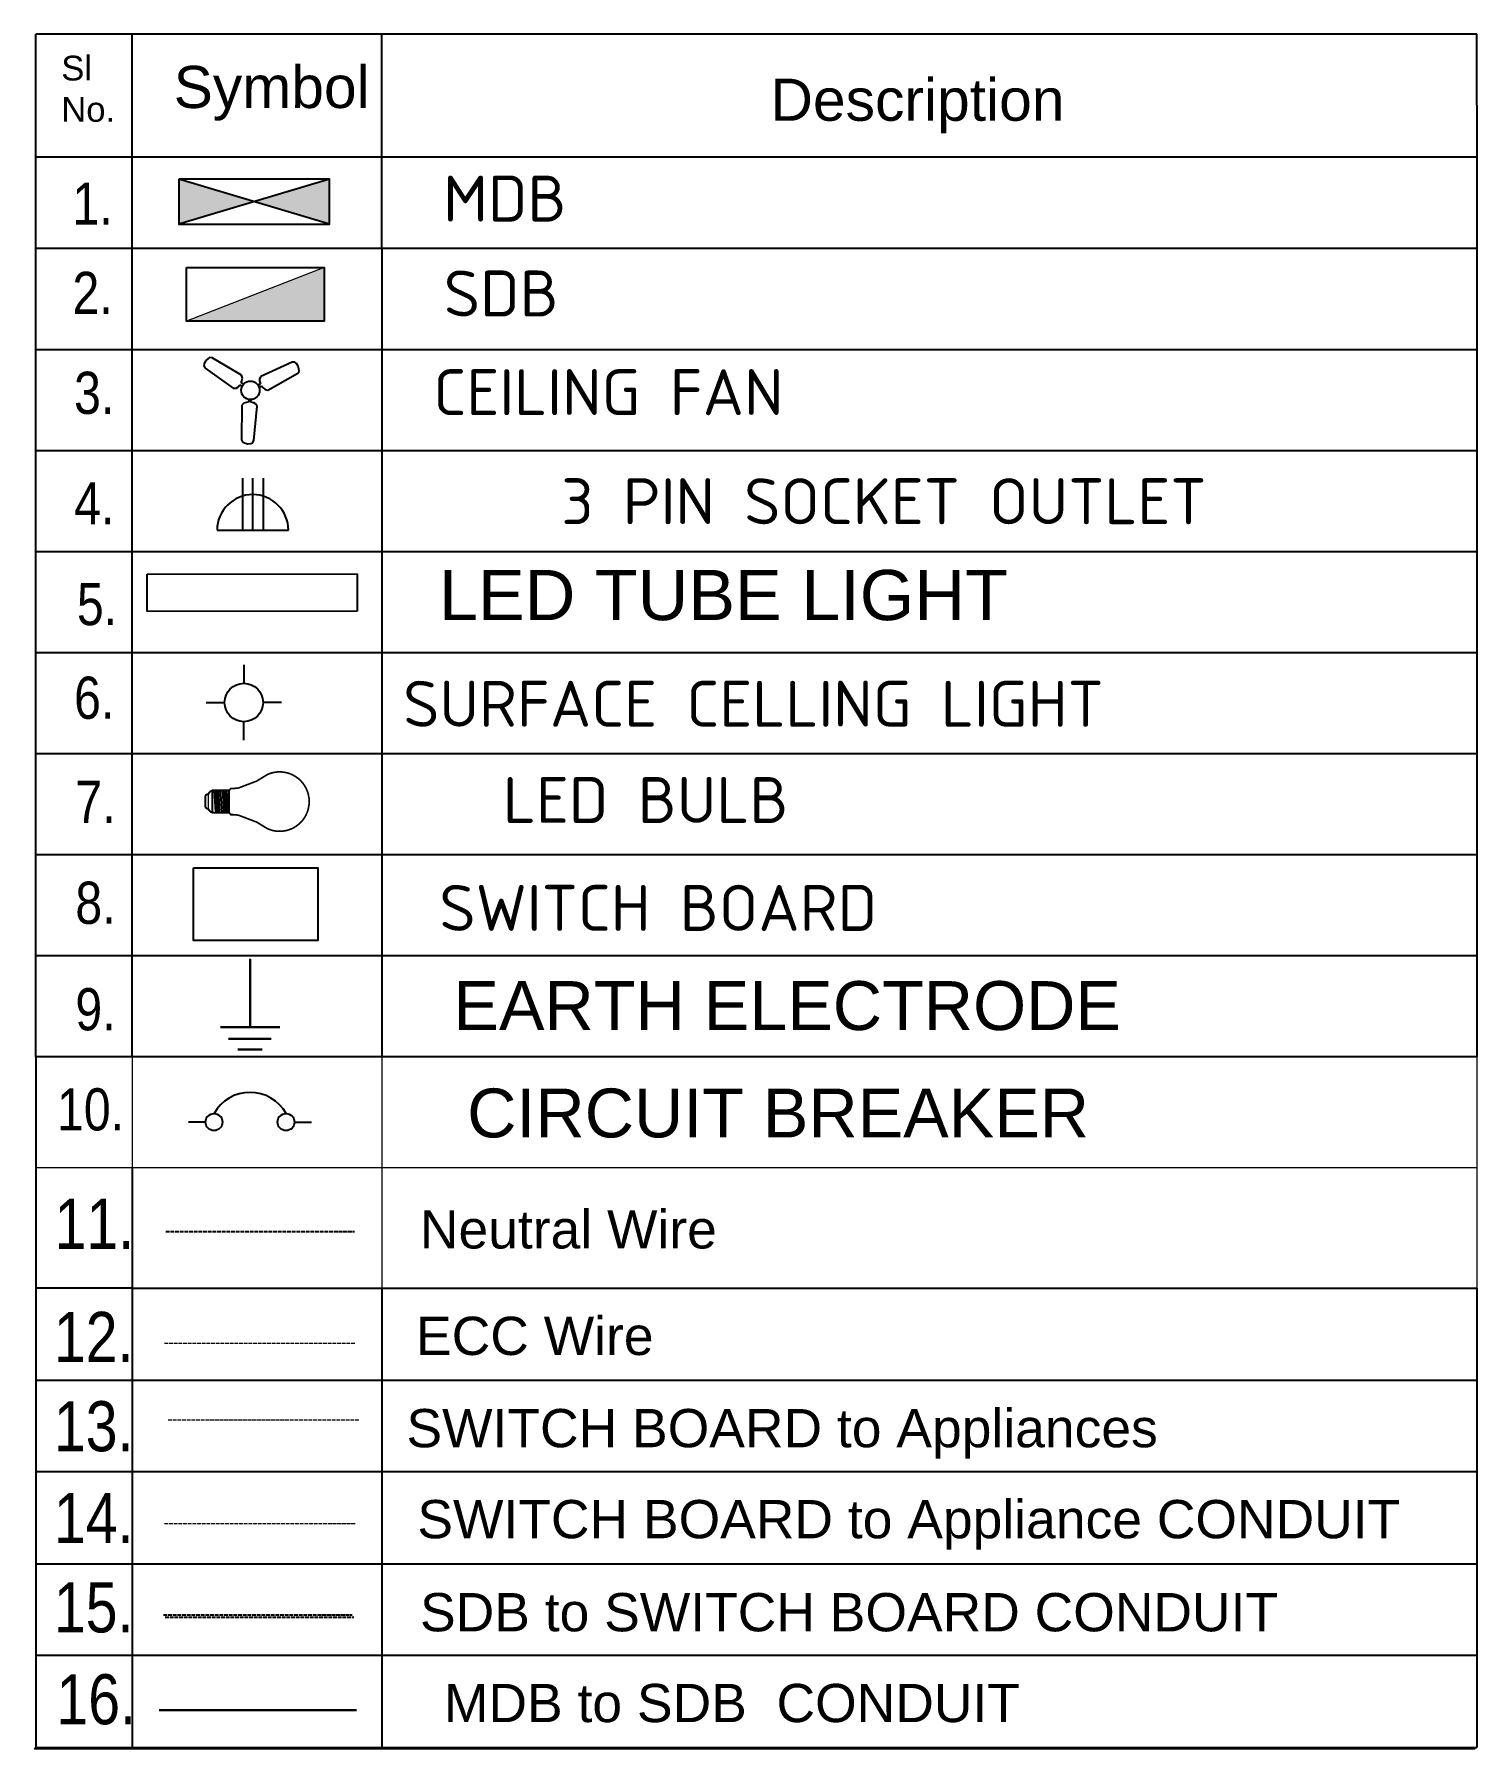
# Model space of a CAD drawing. Header units: inches. Extents: x -20263 to 10253, y -4567 to 3195.
# Drawn here: x -20263 to -15630, y -4567 to 937 of the extents above; entities that cross this region are included whole.
import ezdxf

# ---------------------------------------------------------------- set-up
doc = ezdxf.new("R2010")
doc.units = ezdxf.units.IN
doc.header["$MEASUREMENT"] = 0
doc.linetypes.add('ACAD_ISO02W100', pattern=[15, 12, -3])
doc.layers.add('Door', color=42, linetype='Continuous')
doc.layers.add('Electrical Installation', color=50, linetype='Continuous')
for name, color, linetype, lineweight in [("ele legend-8'", 53, 'Continuous', 25), ('WALL_SEC_', 170, 'Continuous', 25), ('walll', 7, 'Continuous', 30)]:
    doc.layers.add(name, color=color, linetype=linetype, lineweight=lineweight)
doc.styles.add('Ami', font='arial.ttf')
doc.styles.add('NARROW', font='swissc.ttf', dxfattribs={"height": 6})
doc.styles.get("Standard").update_dxf_attribs({"font": 'arial.ttf'})

# ---------------------------------------------------------------- blocks, each defined once
blk = doc.blocks.new('3 pin')
at = {"layer": 'WALL_SEC_', "color": 3, "lineweight": 25}
for p, q in [((10035.5, 6358.5), (10035.5, 6351.5)), ((10045.69, 6353.52), (10035.5, 6353.52)), ((10035.5, 6351.5), (10035.5, 6344.5)), ((10035.5, 6351.5), (10045.69, 6351.5)), ((10045.69, 6349.48), (10035.5, 6349.48))]:
    blk.add_line(p, q, dxfattribs=at)
blk.add_arc((10035.5, 6351.5), 7, 270, 90, dxfattribs=at)
blk = doc.blocks.new('6')
at = {"color": 7}
for p, q in [((3268, -2243), (3260, -2275)), ((3260, -2275), (3351, -2687)), ((3285, -2228), (3268, -2243)), ((3322, -2211), (3285, -2228)), ((3359, -2211), (3322, -2211)), ((3387, -2215), (3359, -2211)), ((3407, -2236), (3387, -2215)), ((3533, -2638), (3407, -2236)), ((3351, -2687), (3378, -2709)), ((3378, -2709), (3403, -2714)), ((3403, -2714), (3440, -2709)), ((3440, -2709), (3450, -2742)), ((3468, -2701), (3489, -2690)), ((3477, -2735), (3468, -2701)), ((3489, -2690), (3518, -2669)), ((3518, -2669), (3533, -2638)), ((3291, -2913), (3005, -3223)), ((3325, -2910), (3291, -2913)), ((3357, -2925), (3325, -2910)), ((3378, -2938), (3357, -2925)), ((3403, -2913), (3378, -2938)), ((3399, -2958), (3423, -2933)), ((3594, -2888), (3628, -2897)), ((3635, -2869), (3601, -2861)), ((3628, -2897), (3627, -2922)), ((3627, -2922), (3631, -2958)), ((3649, -2835), (3635, -2869)), ((3666, -2816), (3649, -2835)), ((3699, -2804), (3666, -2816)), ((4101, -2931), (3699, -2804)), ((4124, -2954), (4101, -2931)), ((3113, -3331), (3424, -3046)), ((3422, -2988), (3399, -2958)), ((3429, -3011), (3422, -2988)), ((3424, -3046), (3429, -3011)), ((3631, -2958), (3650, -2985)), ((3650, -2985), (4061, -3078)), ((4061, -3078), (4089, -3071)), ((4089, -3071), (4107, -3048)), ((4107, -3048), (4125, -3016)), ((4129, -2976), (4124, -2954)), ((4125, -3016), (4129, -2976)), ((3005, -3223), (2997, -3251)), ((2997, -3251), (3008, -3278)), ((3008, -3278), (3026, -3309)), ((3026, -3309), (3059, -3333)), ((3059, -3333), (3081, -3340)), ((3081, -3340), (3113, -3331))]:
    blk.add_line(p, q, dxfattribs=at)
blk.add_circle((3491, -2846), 113, dxfattribs=at)
blk = doc.blocks.new('LED')
for p, q in [((-11.6, -7.7), (11.7, -7.7)), ((-11.6, -11), (11.7, -9.6)), ((-11.6, -13.3), (11.7, -11.8)), ((-11.5, -15.5), (11.8, -14.1)), ((-11.3, -17.8), (11.9, -16.3)), ((-12.1, -25.6), (11.9, -25.6)), ((-11.2, -20), (12.1, -18.6)), ((-11.2, -22.2), (12.1, -20.8)), ((-11.2, -24.5), (12.1, -23.1))]:
    blk.add_line(p, q)
at = {"lineweight": 9}
blk.add_line((7.8, -3.1), (-7.8, -3.1), dxfattribs=at)
for points, const_width in [([(5.3, 0), (5.4, 0), (5.7, 0), (6.1, -0.1), (6.6, -0.3), (7, -0.6), (7.2, -0.9), (7.4, -1.2), (7.5, -1.5), (7.7, -2), (7.7, -2.5), (7.8, -3.1), (7.7, -2.5), (7.7, -2), (7.5, -1.5), (7.4, -1.2), (7.2, -0.9), (7, -0.6), (6.6, -0.3), (6.1, -0.1), (5.7, 0), (5.4, 0), (5.3, 0), (-5.3, 0), (-5.4, 0), (-5.5, 0), (-5.8, 0), (-6.1, -0.1), (-6.4, -0.2), (-6.7, -0.5), (-7, -0.7), (-7.3, -1.1), (-7.6, -1.7), (-7.7, -2.3), (-7.8, -3.1), (-7.8, -3.1), (-7.9, -3.2), (-8.1, -3.2), (-8.3, -3.3), (-8.9, -3.6), (-9.6, -4.1), (-10.3, -4.7), (-11, -5.4), (-11.2, -5.9), (-11.4, -6.4), (-11.6, -7), (-11.6, -7.7), (-12.2, -7.7), (-12.1, -26)], 2), ([(-5.3, 0), (-5.4, 0), (-5.5, 0), (-5.8, 0), (-6.1, -0.1), (-6.4, -0.2), (-6.7, -0.5), (-7, -0.7), (-7.3, -1.1), (-7.6, -1.7), (-7.7, -2.3), (-7.8, -3.1)], 1), ([(11.9, -26.1), (11.9, -7.7), (11.7, -7.7), (11.6, -7), (11.4, -6.4), (11.2, -5.9), (11, -5.4), (10.3, -4.7), (9.6, -4.1), (8.9, -3.6), (8.3, -3.3), (7.9, -3.2), (7.8, -3.1), (7.8, -3.1)], 2), ([(-0.1, -111.1), (-0.2, -111.1), (-1, -111.1), (-1.8, -111.1), (-2.6, -111.1), (-3.4, -111), (-4.2, -110.9), (-5, -110.8), (-5.8, -110.6), (-6.6, -110.5), (-7.4, -110.3), (-8.1, -110.1), (-8.9, -109.9), (-9.6, -109.7), (-10.4, -109.5), (-11.1, -109.2), (-11.8, -108.9), (-12.5, -108.7), (-13.2, -108.3), (-13.9, -108), (-14.6, -107.7), (-15.3, -107.3), (-16, -106.9), (-16.6, -106.6), (-17.3, -106.2), (-17.9, -105.7), (-18.5, -105.3), (-19.2, -104.8), (-19.8, -104.4), (-20.4, -103.9), (-20.9, -103.4), (-21.5, -102.9), (-22.1, -102.4), (-22.6, -101.9), (-23.1, -101.3), (-23.7, -100.8), (-24.2, -100.2), (-24.6, -99.6), (-25.1, -99), (-25.6, -98.4), (-26, -97.8), (-26.5, -97.2), (-26.9, -96.5), (-27.3, -95.9), (-27.7, -95.2), (-28.1, -94.6), (-28.4, -93.9), (-28.8, -93.2), (-29.1, -92.5), (-29.4, -91.8), (-29.7, -91.1), (-30, -90.4), (-30.2, -89.6), (-30.5, -88.9), (-30.7, -88.1), (-30.9, -87.4), (-31.1, -86.6), (-31.2, -85.9), (-31.4, -85.1), (-31.5, -84.3), (-31.6, -83.5), (-31.7, -82.7), (-31.8, -81.9), (-31.8, -81.1), (-31.9, -80.3), (-31.9, -79.5), (-31.9, -78.2), (-31.8, -77), (-31.7, -75.8), (-31.5, -74.6), (-31.3, -73.4), (-31.1, -72.2), (-30.8, -71.1), (-30.4, -69.9), (-30, -68.8), (-29.6, -67.7), (-29.2, -66.6), (-22.1, -55), (-14.6, -35.3), (-14.1, -29.7), (-14.1, -27.1), (-12.1, -25.6)], 1.8), ([(-0.1, -111.1), (0, -111.1), (0.8, -111.1), (1.6, -111.1), (2.5, -111.1), (3.3, -111), (4, -110.9), (4.8, -110.8), (5.6, -110.6), (6.4, -110.5), (7.2, -110.3), (7.9, -110.1), (8.7, -109.9), (9.4, -109.7), (10.2, -109.5), (10.9, -109.2), (11.6, -108.9), (12.3, -108.7), (13, -108.3), (13.7, -108), (14.4, -107.7), (15.1, -107.3), (15.8, -106.9), (16.4, -106.6), (17.1, -106.2), (17.7, -105.7), (18.3, -105.3), (19, -104.8), (19.6, -104.4), (20.2, -103.9), (20.7, -103.4), (21.3, -102.9), (21.9, -102.4), (22.4, -101.9), (22.9, -101.3), (23.5, -100.8), (24, -100.2), (24.5, -99.6), (24.9, -99), (25.4, -98.4), (25.8, -97.8), (26.3, -97.2), (26.7, -96.5), (27.1, -95.9), (27.5, -95.2), (27.9, -94.6), (28.2, -93.9), (28.6, -93.2), (28.9, -92.5), (29.2, -91.8), (29.5, -91.1), (29.8, -90.4), (30, -89.6), (30.3, -88.9), (30.5, -88.1), (30.7, -87.4), (30.9, -86.6), (31, -85.9), (31.2, -85.1), (31.3, -84.3), (31.4, -83.5), (31.5, -82.7), (31.6, -81.9), (31.6, -81.1), (31.7, -80.3), (31.7, -79.5), (31.7, -78.2), (31.6, -77), (31.5, -75.8), (31.3, -74.6), (31.1, -73.4), (30.9, -72.2), (30.6, -71.1), (30.2, -69.9), (29.9, -68.8), (29.4, -67.7), (29, -66.6), (21.9, -55), (14.4, -35.3), (13.9, -29.7), (13.9, -27.1), (11.9, -25.6)], 1.8)]:
    blk.add_lwpolyline(points, dxfattribs=dict(const_width=const_width))
at = {"color": 7, "lineweight": 20}
blk.add_open_spline([(-9.8, -25.6), (-9.8, -25.6), (9.4, -25.6), (9.4, -25.6)], degree=3, dxfattribs=at)

msp = doc.modelspace()

# ---------------------------------------------------------------- hatches: boundary and pattern name
at = {"layer": 'WALL_SEC_', "lineweight": 25}
h = msp.add_hatch(color=7, dxfattribs=at)
h.dxf.hatch_style = 1
h.paths.add_polyline_path([(-19314.983, 327.581), (-19314.983, 471.482), (-19556.814, 399.531)])
h.paths.add_polyline_path([(-19556.814, 399.531), (-19798.646, 471.482), (-19798.646, 327.581)])
at = {"layer": 'walll', "linetype": 'ACAD_ISO02W100', "lineweight": 20}
h = msp.add_hatch(color=7, dxfattribs=at)
h.dxf.hatch_style = 1
h.paths.add_polyline_path([(-19332.125, 16.318), (-19332.125, 187.82), (-19774.072, 16.318)])

# ---------------------------------------------------------------- linework, layer by layer
at = {"color": 7, "lineweight": 20}
msp.add_line((-19332.125, 187.82), (-19774.072, 16.318), dxfattribs=at)
at = {"color": 30, "true_color": 0xf8991e}
for p, q in [((-19589.63, -1087.502), (-19589.63, -1146.493)), ((-19710.27, -1208.142), (-19651.279, -1208.142)), ((-19468.99, -1208.142), (-19527.981, -1208.142)), ((-19589.63, -1328.781), (-19589.63, -1269.79))]:
    msp.add_line(p, q, dxfattribs=at)
at = {"color": 143, "lineweight": 18, "true_color": 0x7aafdf}
for p, q in [((-19947.895, -2346.028), (-19947.895, -2701.184)), ((-19146.571, -2346.028), (-19146.571, -3088.197)), ((-15630.118, -2346.028), (-15630.118, -3088.197)), ((-20257.349, -2701.184), (-15630.118, -2701.184))]:
    msp.add_line(p, q, dxfattribs=at)
at = {"color": 242, "lineweight": -3, "true_color": 0xcd2027}
for p, q in [((-19712.703, -2554.889), (-19767.122, -2554.889)), ((-19427.004, -2554.889), (-19372.585, -2554.889))]:
    msp.add_line(p, q, dxfattribs=at)
at = {"color": 143, "lineweight": -3, "true_color": 0x7aafdf}
for p, q in [((-19947.895, -2701.184), (-19947.895, -3088.197)), ((-19947.895, -3088.197), (-15630.118, -3088.197))]:
    msp.add_line(p, q, dxfattribs=at)
at = {"color": 7, "lineweight": -3}
msp.add_lwpolyline([(-19774.072, 187.82), (-19332.125, 187.82), (-19332.125, 16.318), (-19774.072, 16.318)], close=True, dxfattribs=at)
at = {"color": 116, "true_color": 0x136734}
msp.add_lwpolyline([(-19751.545, -1739.045), (-19351.536, -1739.045), (-19351.536, -1971.572), (-19751.545, -1971.572)], close=True, dxfattribs=at)
at = {"color": 30, "true_color": 0xf8991e}
msp.add_circle((-19589.63, -1208.142), 61.649, dxfattribs=at)
at = {"color": 242, "lineweight": -3, "true_color": 0xcd2027}
for centre in [(-19685.494, -2554.889), (-19454.214, -2554.889)]:
    msp.add_circle(centre, 27.209, dxfattribs=at)
msp.add_arc((-19569.854, -2591.888), 132.27, 29.040801, 150.959199, dxfattribs=at)
at = {"layer": 'Door', "color": 143, "lineweight": 25, "true_color": 0x7aafdf}
for p, q in [((-20257.349, -2346.028), (-20257.349, -3088.197)), ((-20257.349, -3088.197), (-20257.349, -4562.52)), ((-19947.895, -3088.197), (-20257.349, -3088.197)), ((-19947.895, -3088.197), (-19947.895, -4562.52)), ((-19146.571, -3088.197), (-19146.571, -4562.52)), ((-15630.118, -3088.197), (-15630.118, -4562.52)), ((-20257.349, -3382.999), (-15630.118, -3382.999)), ((-15630.118, -3382.999), (-15630.118, -3677.879)), ((-15630.118, -3677.879), (-20257.349, -3677.879)), ((-20257.349, -3972.759), (-15630.118, -3972.759)), ((-15630.118, -3972.759), (-15630.118, -4267.64)), ((-15630.118, -4267.64), (-20257.349, -4267.64)), ((-20257.349, -4562.52), (-15630.118, -4562.52))]:
    msp.add_line(p, q, dxfattribs=at)
at = {"layer": "ele legend-8'", "color": 143, "lineweight": 25, "true_color": 0x7aafdf}
for p, q in [((-15630.118, 936.974), (-20257.349, 936.974)), ((-20257.349, 543.8), (-20257.349, 936.974)), ((-19947.895, 543.8), (-19947.895, 936.974)), ((-19146.571, 543.8), (-19146.571, 936.974)), ((-15630.118, 709.615), (-15630.118, 936.974)), ((-20257.349, 248.92), (-20257.349, 543.8)), ((-20257.349, 543.8), (-15630.118, 543.8)), ((-19947.895, 248.92), (-19947.895, 543.8)), ((-19146.571, 248.92), (-19146.571, 543.8))]:
    msp.add_line(p, q, dxfattribs=at)
at = {"layer": "ele legend-8'", "color": 143, "ltscale": 10, "true_color": 0x7aafdf}
for p, q in [((-15630.118, 709.615), (-15630.118, -2346.028)), ((-20257.349, -2346.028), (-20257.349, 248.92)), ((-15630.118, 248.92), (-20257.349, 248.92)), ((-19947.895, -2346.028), (-19947.895, 248.92)), ((-19146.571, 248.92), (-19146.571, -2346.028)), ((-15630.118, -75.449), (-20257.349, -75.449)), ((-15630.118, -399.817), (-20257.349, -399.817)), ((-15630.118, -399.817), (-20257.349, -399.817)), ((-15630.118, -724.186), (-20257.349, -724.186)), ((-15630.118, -1048.554), (-20257.349, -1048.554)), ((-15630.118, -1372.923), (-20257.349, -1372.923)), ((-15630.118, -1697.291), (-20257.349, -1697.291)), ((-15630.118, -2021.66), (-20257.349, -2021.66)), ((-15630.118, -2346.028), (-20257.349, -2346.028)), ((-15635.498, -4566.591), (-20262.729, -4566.591))]:
    msp.add_line(p, q, dxfattribs=at)
at = {"layer": "ele legend-8'", "color": 7, "ltscale": 10}
for p, q in [((-19314.983, 471.482), (-19798.646, 327.581)), ((-19314.983, 327.581), (-19798.646, 471.482))]:
    msp.add_line(p, q, dxfattribs=at)
at = {"layer": "ele legend-8'", "color": 18, "ltscale": 10, "true_color": 0x000000}
msp.add_lwpolyline([(-19798.646, 471.482), (-19798.646, 327.581), (-19314.983, 327.581), (-19314.983, 471.482)], close=True, dxfattribs=at)
at = {"layer": 'Electrical Installation', "color": 32, "true_color": 0xcd6928}
for p, q in [((-19900.462, -796.001), (-19225.702, -795.564)), ((-19899.906, -916.439), (-19900.462, -796.001)), ((-19225.702, -795.564), (-19225.303, -915.315)), ((-19225.303, -915.315), (-19899.906, -916.439))]:
    msp.add_line(p, q, dxfattribs=at)
at = {"layer": 'WALL_SEC_', "color": 18, "linetype": 'ACAD_ISO02W100', "lineweight": 25, "true_color": 0x000000}
msp.add_line((-19840.34, -2906.268), (-19234.197, -2906.268), dxfattribs=at)
at = {"layer": 'WALL_SEC_', "color": 3, "linetype": 'ACAD_ISO02W100', "lineweight": 20}
for p, q in [((-19844.851, -3264.327), (-19230.339, -3264.327)), ((-19844.608, -3843.971), (-19230.097, -3843.971))]:
    msp.add_line(p, q, dxfattribs=at)
at = {"layer": 'WALL_SEC_', "color": 240, "linetype": 'ACAD_ISO02W100', "lineweight": 20, "true_color": 0xed1f24}
msp.add_line((-19832.498, -3511.193), (-19217.986, -3511.193), dxfattribs=at)
at = {"layer": 'WALL_SEC_', "color": 5, "linetype": 'ACAD_ISO02W100', "lineweight": 25}
for p, q in [((-19847.792, -4136.582), (-19241.649, -4136.582)), ((-19842.832, -4144.017), (-19236.689, -4144.017))]:
    msp.add_line(p, q, dxfattribs=at)
at = {"layer": 'WALL_SEC_', "color": 5, "lineweight": 30}
msp.add_line((-19862.126, -4443.076), (-19227.819, -4443.076), dxfattribs=at)
at = {"layer": 'walll', "color": 1, "linetype": 'Continuous', "lineweight": 30}
for p, q in [((-19569.509, -2030.668), (-19569.509, -2250.53)), ((-19569.509, -2250.53), (-19665.123, -2250.53)), ((-19665.123, -2250.53), (-19474.498, -2250.53)), ((-19638.435, -2288.108), (-19502.138, -2288.108)), ((-19608.889, -2322.346), (-19530.732, -2322.346))]:
    msp.add_line(p, q, dxfattribs=at)

# ---------------------------------------------------------------- block references
at = {"color": 40, "true_color": 0xf8d731, "xscale": 0.2626236571317204, "yscale": 0.2626236571317204, "zscale": 0.2626236571317204, "rotation": 41.8550425353075}
msp.add_blockref('6', (-20750.171, -260.89), dxfattribs=at)
at = {"color": 1, "xscale": 2.997738170531915, "yscale": 2.997738170531915, "zscale": 2.997738170531915, "rotation": 90}
msp.add_blockref('LED', (-19713.066, -1525.897), dxfattribs=at)
at = {"layer": 'WALL_SEC_', "color": 3, "lineweight": 18, "xscale": 16.38224783605014, "yscale": 16.38224783605014, "zscale": 16.38224783605014, "rotation": 90}
msp.add_blockref('3 pin', (84490.744, -165059.402), dxfattribs=at)

# ---------------------------------------------------------------- texts
at = {"color": 1, "lineweight": 18, "insert": (-18916.393, -2102.588), "char_height": 156.92842, "attachment_point": 1}
msp.add_mtext_dynamic_manual_height_columns('EARTH ELECTRODE', width=2784.71124, gutter_width=784.642, heights=[0], dxfattribs=at)
at = {"color": 242, "lineweight": 18, "true_color": 0xcd2027, "insert": (-18872.497, -2447.366), "char_height": 156.92842, "attachment_point": 1}
msp.add_mtext_dynamic_manual_height_columns('CIRCUIT BREAKER^I', width=2624.96487, gutter_width=784.642, heights=[0], dxfattribs=at)
at = {"color": 242, "true_color": 0xcd2027, "char_height": 160.65252, "attachment_point": 1}
for s, insert in [('{\\fArial Narrow|b0|i0|c0|p34;11.}', (-20197.751, -2801.332)), ('{\\fArial Narrow|b0|i0|c0|p34;12.}', (-20200.011, -3164.351)), ('{\\fArial Narrow|b0|i0|c0|p34;13.}', (-20200.011, -3451.04)), ('{\\fArial Narrow|b0|i0|c0|p34;14.}', (-20200.011, -3745.92)), ('{\\fArial Narrow|b0|i0|c0|p34;15.}', (-20200.011, -4032.61)), ('{\\fArial Narrow|b0|i0|c0|p34;16.}', (-20191.82, -4327.49))]:
    msp.add_mtext_dynamic_manual_height_columns(s, width=208.37886, gutter_width=803.263, heights=[0], dxfattribs=dict(at, insert=insert))
at = {"color": 18, "true_color": 0x000000, "insert": (-19024.15, -2837.871), "char_height": 122.86686, "width": 3196.59795, "attachment_point": 1, "style": 'Ami'}
msp.add_mtext('Neutral Wire', dxfattribs=at)
at = {"color": 3, "width": 3196.59795, "attachment_point": 1, "style": 'Ami'}
for s, insert, char_height in [('ECC Wire', (-19036.551, -3179.863), 122.8669), ('SWITCH BOARD to Appliance CONDUIT', (-19032.354, -3768.203), 122.86686)]:
    msp.add_mtext(s, dxfattribs=dict(at, insert=insert, char_height=char_height))
at = {"color": 1, "insert": (-19067.434, -3476.102), "char_height": 122.86686, "width": 3196.59795, "attachment_point": 1, "style": 'Ami'}
msp.add_mtext('SWITCH BOARD to Appliances', dxfattribs=at)
at = {"color": 5, "char_height": 122.86686, "attachment_point": 1, "style": 'Ami'}
for s, insert, width in [('SDB to SWITCH BOARD CONDUIT', (-19023.857, -4066.91), 3384.60773), ('MDB to SDB  CONDUIT', (-18947.05, -4358.455), 2701.6695)]:
    msp.add_mtext(s, dxfattribs=dict(at, insert=insert, width=width))
at = {"layer": "ele legend-8'", "color": 143, "lineweight": 25, "true_color": 0x7aafdf, "attachment_point": 1}
for s, width, insert, char_height in [('{\\C1;Sl\\PNo.}', 196.58697, (-20175.945, 868.195), 79.5489), ('{\\C240;\\c2367469;Symbol}', 311.26271, (-19815.028, 835.43), 135.15354), ('{\\C1;Description}', 303.07158, (-17898.305, 794.475), 135.15354)]:
    msp.add_mtext_dynamic_manual_height_columns(s, width=width, gutter_width=982.935, heights=[0], dxfattribs=dict(at, insert=insert, char_height=char_height))
at = {"layer": "ele legend-8'", "color": 242, "ltscale": 10, "true_color": 0xcd2027, "char_height": 135.1535, "attachment_point": 5, "style": 'NARROW'}
for s, insert in [('1.     ', (-20075.504, 393.582)), ('2.     ', (-20075.504, 106.892)), ('3.     ', (-20070.295, -214.894)), ('4.     ', (-20070.203, -568.707)), ('5.     ', (-20061.243, -893.075)), ('6.     ', (-20070.295, -1193.836)), ('7.     ', (-20066.208, -1527.034)), ('8.     ', (-20066.208, -1851.889)), ('9.', (-20066.208, -2193.714))]:
    msp.add_mtext(s, dxfattribs=dict(at, insert=insert))
at = {"layer": "ele legend-8'", "color": 32, "ltscale": 10, "true_color": 0xcd6928, "char_height": 135.15354, "attachment_point": 5}
for s, insert in [('{\\fISOCPEUR|b0|i0|c0|p34;\\H1.091x;  MDB}', (-18845.177, 409.498)), ('{\\fISOCPEUR|b0|i0|c0|p34;\\H1.091x;  SDB}', (-18856.666, 105.004))]:
    msp.add_mtext(s, dxfattribs=dict(at, insert=insert))
at = {"layer": "ele legend-8'", "color": 3, "ltscale": 10, "attachment_point": 5}
for s, insert, char_height in [('{\\fISOCPEUR|b0|i0|c0|p34;\\H1.091x;  CEILING FAN}', (-18512.639, -212.05), 135.15354), ('{\\fISOCPEUR|b0|i0|c0|p34;  3 PIN SOCKET OUTLET }', (-17627.998, -562.075), 147.44023), ('{\\fISOCPEUR|b0|i0|c0|p34;SWITCH BOARD}', (-18258.714, -1867.585), 147.44023)]:
    msp.add_mtext(s, dxfattribs=dict(at, insert=insert, char_height=char_height))
at = {"layer": "ele legend-8'", "color": 4, "ltscale": 10, "insert": (-17953.185, -1212.295), "char_height": 147.44023, "attachment_point": 5}
msp.add_mtext('{\\fISOCPEUR|b0|i0|c0|p34;\\C30;\\c2254834;SURFACE CELLING LIGHT\\C0; }', dxfattribs=at)
at = {"layer": "ele legend-8'", "color": 7, "ltscale": 10, "insert": (-18298.925, -1521.079), "char_height": 147.44023, "attachment_point": 5}
msp.add_mtext('{\\fISOCPEUR|b0|i0|c0|p34;LED BULB}', dxfattribs=at)
at = {"layer": "ele legend-8'", "color": 242, "ltscale": 10, "true_color": 0xcd2027, "insert": (-20082.054, -2515.199), "char_height": 135.1535, "width": 113.34398, "attachment_point": 5, "style": 'NARROW'}
msp.add_mtext('10.', dxfattribs=at)
at = {"layer": 'walll', "color": 30, "linetype": 'ACAD_ISO02W100', "lineweight": 20, "true_color": 0xf26722, "insert": (-18963.032, -782.54), "char_height": 161.20767, "attachment_point": 1}
msp.add_mtext_dynamic_manual_height_columns('LED TUBE LIGHT', width=2705.84948, gutter_width=806.038, heights=[0], dxfattribs=at)

doc.saveas('drawing.dxf')
